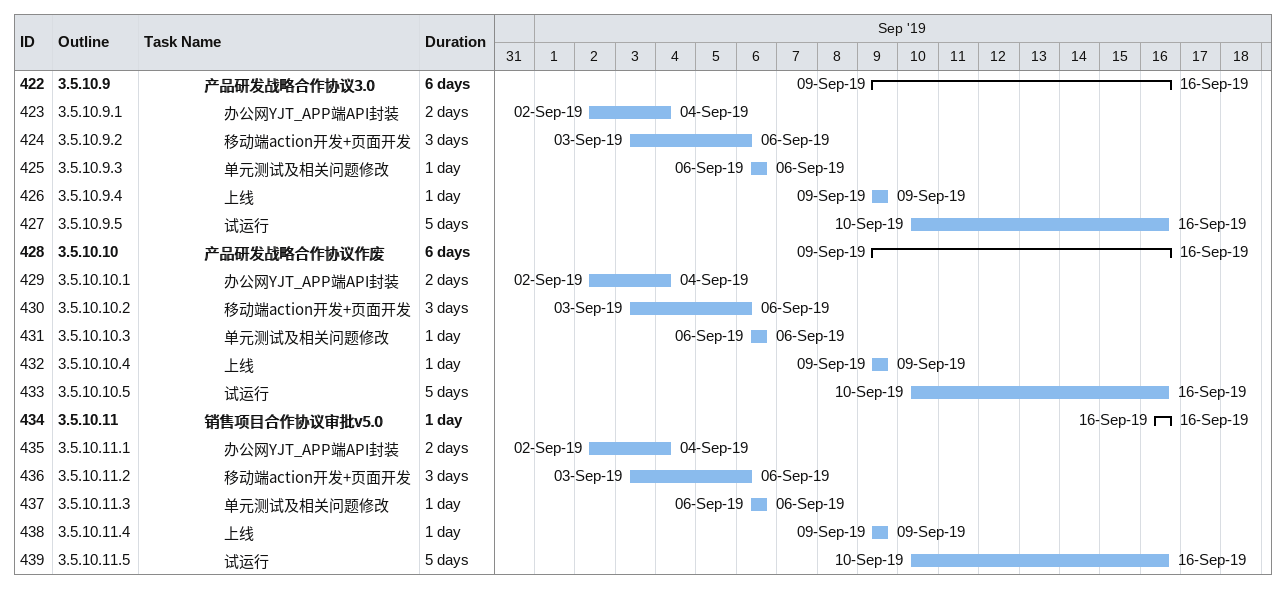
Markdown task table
| ID | WBS | Task | Duration | Start | Finish |
|---|---|---|---|---|---|
| 422 | 3.5.10.9 | **产品研发战略合作协议3.0** | 6d | 2019-09-09 | 2019-09-16 |
| 423 | 3.5.10.9.1 | 办公网YJT_APP端API封装 | 2d | 2019-09-02 | 2019-09-04 |
| 424 | 3.5.10.9.2 | 移动端action开发+页面开发 | 3d | 2019-09-03 | 2019-09-06 |
| 425 | 3.5.10.9.3 | 单元测试及相关问题修改 | 1d | 2019-09-06 | 2019-09-06 |
| 426 | 3.5.10.9.4 | 上线 | 1d | 2019-09-09 | 2019-09-09 |
| 427 | 3.5.10.9.5 | 试运行 | 5d | 2019-09-10 | 2019-09-16 |
| 428 | 3.5.10.10 | **产品研发战略合作协议作废** | 6d | 2019-09-09 | 2019-09-16 |
| 429 | 3.5.10.10.1 | 办公网YJT_APP端API封装 | 2d | 2019-09-02 | 2019-09-04 |
| 430 | 3.5.10.10.2 | 移动端action开发+页面开发 | 3d | 2019-09-03 | 2019-09-06 |
| 431 | 3.5.10.10.3 | 单元测试及相关问题修改 | 1d | 2019-09-06 | 2019-09-06 |
| 432 | 3.5.10.10.4 | 上线 | 1d | 2019-09-09 | 2019-09-09 |
| 433 | 3.5.10.10.5 | 试运行 | 5d | 2019-09-10 | 2019-09-16 |
| 434 | 3.5.10.11 | **销售项目合作协议审批v5.0** | 1d | 2019-09-16 | 2019-09-16 |
| 435 | 3.5.10.11.1 | 办公网YJT_APP端API封装 | 2d | 2019-09-02 | 2019-09-04 |
| 436 | 3.5.10.11.2 | 移动端action开发+页面开发 | 3d | 2019-09-03 | 2019-09-06 |
| 437 | 3.5.10.11.3 | 单元测试及相关问题修改 | 1d | 2019-09-06 | 2019-09-06 |
| 438 | 3.5.10.11.4 | 上线 | 1d | 2019-09-09 | 2019-09-09 |
| 439 | 3.5.10.11.5 | 试运行 | 5d | 2019-09-10 | 2019-09-16 |
